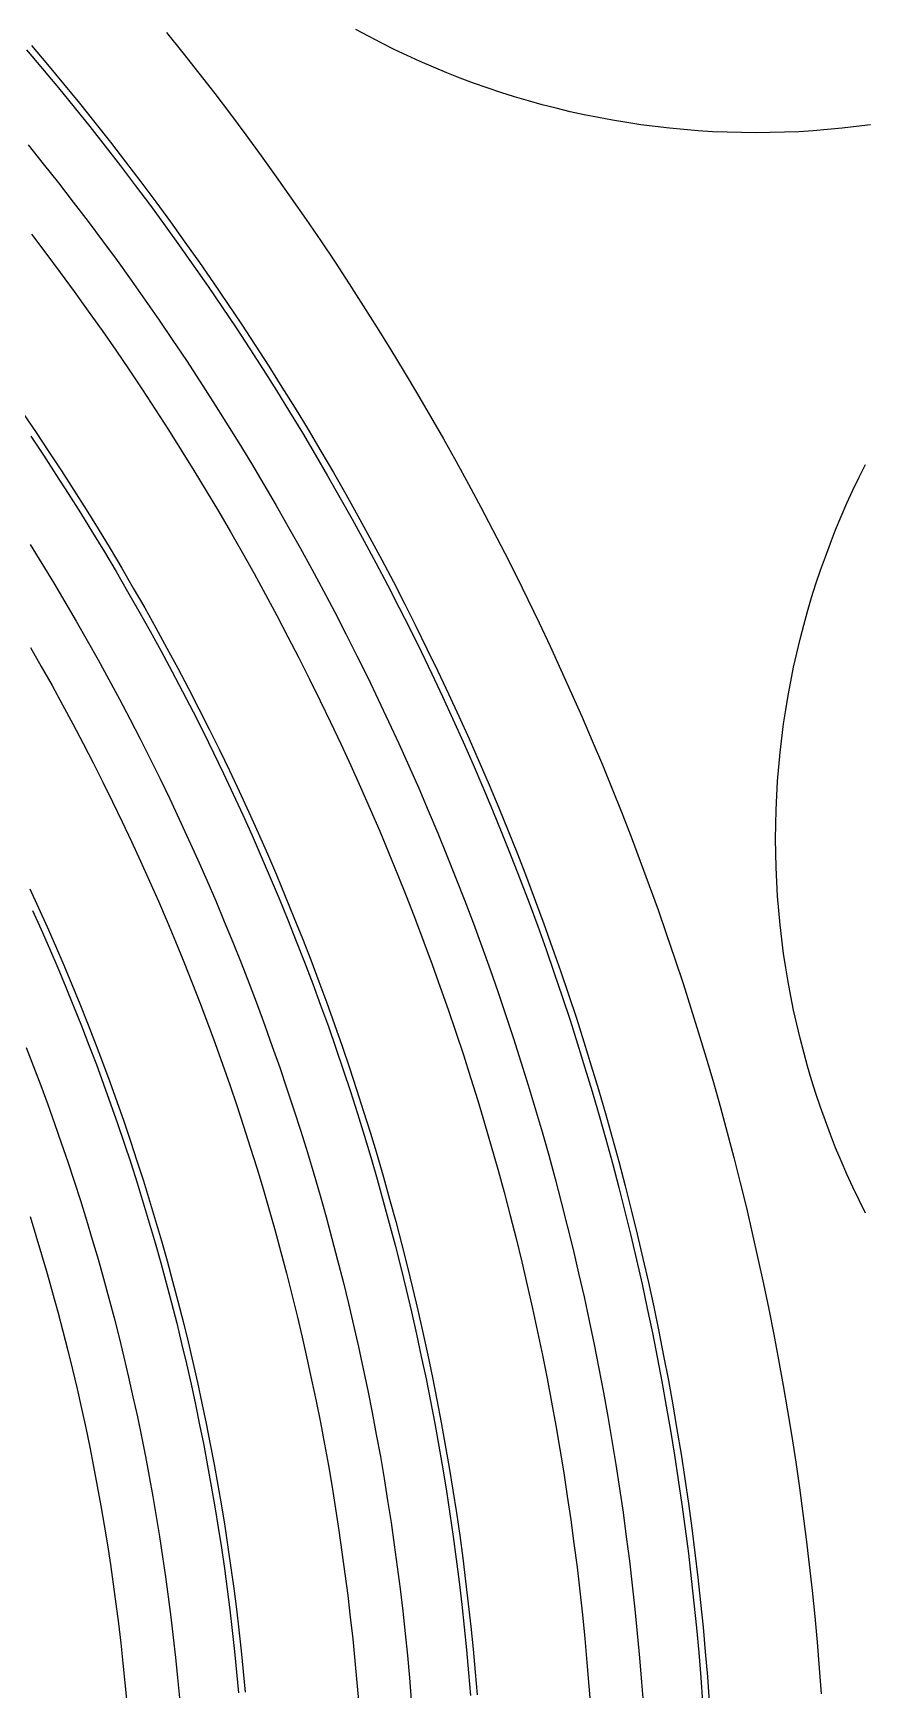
# Model space of a CAD drawing. Header units: metres. Extents: x 10 to 1210, y 10 to 2773.
# Drawn here: x 789.5 to 915.4, y 492 to 743.1 of the extents above; entities that cross this region are included whole.
import ezdxf

# ---------------------------------------------------------------- set-up
doc = ezdxf.new("R2010")
doc.units = ezdxf.units.M
for name, color, linetype in [('ACIKLIK', 5, 'Continuous'), ('CAM_SABLON', 4, 'Continuous'), ('DIS_KENAR_V91_Z3', 1, 'Continuous'), ('LAMBA_T4_Z4', 3, 'Continuous')]:
    doc.layers.add(name, color=color, linetype=linetype)

msp = doc.modelspace()

# ---------------------------------------------------------------- linework, layer by layer
at = {"layer": 'ACIKLIK'}
for points in [[(788.73, 726.2), (791.04, 723.32), (793.33, 720.42), (795.59, 717.51), (797.82, 714.57), (800.03, 711.61), (802.21, 708.63), (804.37, 705.64), (806.5, 702.62), (808.61, 699.59), (810.68, 696.54), (812.73, 693.47), (814.76, 690.38), (816.75, 687.28), (818.72, 684.16), (820.67, 681.02), (822.58, 677.86), (824.47, 674.69), (826.33, 671.5), (828.16, 668.3), (829.96, 665.07), (831.74, 661.84), (833.49, 658.59), (835.21, 655.32), (836.9, 652.04), (838.56, 648.74), (840.19, 645.43), (841.79, 642.11), (843.37, 638.77), (844.91, 635.42), (846.43, 632.05), (847.92, 628.67), (849.37, 625.28), (850.8, 621.87), (852.2, 618.46), (853.57, 615.03), (854.9, 611.59), (856.21, 608.14), (857.49, 604.67), (858.74, 601.2), (859.95, 597.72), (861.14, 594.22), (862.3, 590.71), (863.42, 587.2), (864.52, 583.67), (865.58, 580.14), (866.61, 576.59), (867.62, 573.04), (868.59, 569.48), (869.53, 565.91), (870.43, 562.33), (871.31, 558.75), (872.16, 555.15), (872.97, 551.55), (873.76, 547.95), (874.51, 544.33), (875.23, 540.71), (875.92, 537.09), (876.57, 533.45), (877.2, 529.82), (877.79, 526.17), (878.35, 522.52), (878.88, 518.87), (879.38, 515.21), (879.85, 511.55), (880.28, 507.88), (880.68, 504.22), (881.05, 500.54), (881.39, 496.87), (881.7, 493.19), (881.97, 489.51)], [(789.04, 665.61), (790.82, 662.73), (792.58, 659.83), (794.31, 656.92), (796.02, 654), (797.7, 651.06), (799.35, 648.11), (800.98, 645.14), (802.58, 642.15), (804.16, 639.16), (805.71, 636.15), (807.23, 633.12), (808.73, 630.09), (810.2, 627.04), (811.65, 623.98), (813.06, 620.9), (814.46, 617.81), (815.82, 614.71), (817.16, 611.6), (818.47, 608.48), (819.75, 605.35), (821, 602.2), (822.23, 599.05), (823.43, 595.88), (824.6, 592.7), (825.74, 589.52), (826.86, 586.32), (827.95, 583.11), (829.01, 579.9), (830.04, 576.67), (831.05, 573.44), (832.02, 570.2), (832.97, 566.95), (833.89, 563.69), (834.78, 560.42), (835.64, 557.15), (836.47, 553.87), (837.28, 550.58), (838.06, 547.28), (838.8, 543.98), (839.52, 540.67), (840.21, 537.35), (840.87, 534.03), (841.5, 530.71), (842.11, 527.38), (842.68, 524.04), (843.22, 520.7), (843.74, 517.35), (844.22, 514), (844.68, 510.64), (845.11, 507.29), (845.51, 503.92), (845.87, 500.56), (846.21, 497.19), (846.52, 493.82), (846.8, 490.44)], [(788.44, 589.37), (789.55, 586.5), (790.65, 583.62), (791.71, 580.73), (792.75, 577.83), (793.77, 574.93), (794.76, 572.01), (795.72, 569.08), (796.66, 566.15), (797.58, 563.21), (798.46, 560.26), (799.33, 557.3), (800.16, 554.34), (800.97, 551.36), (801.76, 548.38), (802.51, 545.4), (803.25, 542.41), (803.95, 539.41), (804.63, 536.4), (805.29, 533.39), (805.91, 530.38), (806.51, 527.36), (807.09, 524.33), (807.64, 521.3), (808.16, 518.26), (808.65, 515.22), (809.12, 512.18), (809.56, 509.13), (809.98, 506.08), (810.37, 503.02), (810.73, 499.96), (811.07, 496.9), (811.37, 493.83), (811.66, 490.77)]]:
    msp.add_lwpolyline(points, dxfattribs=at)
at = {"layer": 'CAM_SABLON'}
for points in [[(788.5, 740.56), (790.93, 737.68), (793.34, 734.79), (795.73, 731.87), (798.09, 728.93), (800.42, 725.97), (802.73, 722.98), (805.01, 719.98), (807.27, 716.96), (809.5, 713.92), (811.7, 710.86), (813.87, 707.78), (816.02, 704.69), (818.14, 701.57), (820.24, 698.44), (822.31, 695.28), (824.34, 692.11), (826.36, 688.93), (828.34, 685.72), (830.3, 682.5), (832.22, 679.26), (834.12, 676), (835.99, 672.73), (837.84, 669.44), (839.65, 666.13), (841.43, 662.81), (843.19, 659.48), (844.91, 656.12), (846.61, 652.76), (848.28, 649.38), (849.92, 645.98), (851.52, 642.57), (853.1, 639.15), (854.65, 635.71), (856.17, 632.26), (857.66, 628.8), (859.12, 625.32), (860.54, 621.83), (861.94, 618.33), (863.31, 614.81), (864.64, 611.29), (865.95, 607.75), (867.22, 604.2), (868.46, 600.65), (869.68, 597.08), (870.86, 593.5), (872.01, 589.9), (873.12, 586.3), (874.21, 582.69), (875.26, 579.08), (876.29, 575.45), (877.28, 571.81), (878.24, 568.16), (879.17, 564.51), (880.06, 560.85), (880.93, 557.18), (881.76, 553.5), (882.56, 549.82), (883.33, 546.13), (884.06, 542.43), (884.77, 538.73), (885.44, 535.02), (886.08, 531.3), (886.68, 527.58), (887.25, 523.85), (887.8, 520.12), (888.3, 516.39), (888.78, 512.65), (889.22, 508.9), (889.63, 505.16), (890.01, 501.41), (890.36, 497.65), (890.67, 493.89), (890.95, 490.13)], [(789.13, 682), (791.05, 679.12), (792.95, 676.22), (794.83, 673.31), (796.67, 670.38), (798.5, 667.43), (800.3, 664.47), (802.07, 661.49), (803.81, 658.5), (805.53, 655.49), (807.22, 652.47), (808.89, 649.43), (810.53, 646.38), (812.14, 643.31), (813.73, 640.23), (815.29, 637.14), (816.82, 634.03), (818.33, 630.91), (819.8, 627.78), (821.25, 624.63), (822.68, 621.47), (824.07, 618.3), (825.44, 615.12), (826.78, 611.93), (828.09, 608.72), (829.38, 605.5), (830.63, 602.27), (831.86, 599.03), (833.06, 595.78), (834.23, 592.52), (835.37, 589.25), (836.48, 585.97), (837.57, 582.68), (838.63, 579.38), (839.65, 576.07), (840.65, 572.75), (841.62, 569.43), (842.56, 566.09), (843.47, 562.75), (844.35, 559.4), (845.21, 556.04), (846.03, 552.68), (846.82, 549.31), (847.59, 545.93), (848.32, 542.54), (849.03, 539.15), (849.71, 535.75), (850.35, 532.35), (850.97, 528.94), (851.56, 525.52), (852.11, 522.1), (852.64, 518.68), (853.14, 515.25), (853.6, 511.82), (854.04, 508.38), (854.45, 504.94), (854.83, 501.5), (855.17, 498.05), (855.49, 494.6), (855.78, 491.15)], [(789.41, 610.12), (790.7, 607.24), (791.98, 604.35), (793.22, 601.44), (794.44, 598.53), (795.64, 595.61), (796.81, 592.67), (797.96, 589.73), (799.08, 586.78), (800.17, 583.81), (801.24, 580.84), (802.28, 577.86), (803.29, 574.86), (804.28, 571.86), (805.25, 568.86), (806.18, 565.84), (807.09, 562.81), (807.98, 559.78), (808.83, 556.74), (809.66, 553.69), (810.47, 550.64), (811.25, 547.58), (812, 544.51), (812.72, 541.43), (813.42, 538.35), (814.09, 535.26), (814.73, 532.17), (815.35, 529.07), (815.94, 525.97), (816.5, 522.86), (817.04, 519.75), (817.54, 516.63), (818.02, 513.51), (818.48, 510.38), (818.9, 507.25), (819.3, 504.12), (819.67, 500.98), (820.02, 497.84), (820.33, 494.7), (820.62, 491.55)]]:
    msp.add_lwpolyline(points, dxfattribs=at)
at = {"layer": 'DIS_KENAR_V91_Z3'}
for points in [[(916.4, 729.22), (914.23, 728.93), (912.07, 728.68), (909.89, 728.48), (907.72, 728.3), (905.54, 728.17), (903.36, 728.08), (901.18, 728.02), (899, 728), (896.82, 728.02), (894.64, 728.08), (892.46, 728.17), (890.28, 728.3), (888.11, 728.48), (885.93, 728.68), (883.77, 728.93), (881.6, 729.22), (879.45, 729.54), (877.29, 729.9), (875.15, 730.3), (873.01, 730.73), (870.88, 731.2), (868.76, 731.71), (866.65, 732.26), (864.55, 732.84), (862.45, 733.46), (860.37, 734.12), (858.3, 734.81), (856.25, 735.54), (854.2, 736.3), (852.17, 737.1), (850.16, 737.94), (848.16, 738.81), (846.17, 739.71), (844.2, 740.65), (842.25, 741.62), (840.32, 742.63), (838.4, 743.67)], [(809.72, 743.19), (812.17, 740.13), (814.6, 737.05), (817.01, 733.94), (819.39, 730.82), (821.74, 727.67), (824.06, 724.5), (826.35, 721.32), (828.62, 718.11), (830.86, 714.88), (833.07, 711.64), (835.25, 708.37), (837.4, 705.09), (839.53, 701.78), (841.62, 698.46), (843.69, 695.12), (845.73, 691.77), (847.73, 688.39), (849.71, 685), (851.66, 681.59), (853.58, 678.16), (855.47, 674.72), (857.33, 671.26), (859.15, 667.79), (860.95, 664.3), (862.72, 660.79), (864.46, 657.27), (866.16, 653.73), (867.84, 650.18), (869.48, 646.61), (871.1, 643.03), (872.68, 639.44), (874.23, 635.83), (875.75, 632.21), (877.23, 628.57), (878.69, 624.93), (880.11, 621.27), (881.5, 617.59), (882.86, 613.91), (884.19, 610.21), (885.48, 606.51), (886.75, 602.79), (887.98, 599.06), (889.17, 595.32), (890.34, 591.57), (891.47, 587.81), (892.57, 584.04), (893.63, 580.26), (894.67, 576.47), (895.67, 572.67), (896.63, 568.86), (897.57, 565.05), (898.47, 561.23), (899.33, 557.4), (900.17, 553.56), (900.97, 549.72), (901.73, 545.86), (902.46, 542.01), (903.16, 538.14), (903.83, 534.27), (904.46, 530.4), (905.06, 526.51), (905.62, 522.63), (906.15, 518.74), (906.65, 514.84), (907.11, 510.94), (907.53, 507.04), (907.93, 503.13), (908.29, 499.22), (908.61, 495.31), (908.9, 491.39)], [(789.24, 712.64), (791.43, 709.75), (793.6, 706.85), (795.74, 703.93), (797.86, 700.99), (799.95, 698.03), (802.01, 695.06), (804.05, 692.07), (806.06, 689.05), (808.05, 686.03), (810.01, 682.98), (811.94, 679.92), (813.85, 676.84), (815.72, 673.74), (817.58, 670.63), (819.4, 667.5), (821.2, 664.36), (822.97, 661.2), (824.71, 658.02), (826.42, 654.83), (828.11, 651.63), (829.77, 648.41), (831.4, 645.17), (833, 641.92), (834.57, 638.66), (836.12, 635.39), (837.63, 632.1), (839.12, 628.8), (840.58, 625.48), (842.01, 622.15), (843.41, 618.81), (844.78, 615.46), (846.12, 612.1), (847.44, 608.72), (848.72, 605.34), (849.97, 601.94), (851.2, 598.53), (852.39, 595.11), (853.55, 591.68), (854.69, 588.24), (855.79, 584.79), (856.87, 581.33), (857.91, 577.87), (858.92, 574.39), (859.91, 570.9), (860.86, 567.41), (861.78, 563.91), (862.67, 560.4), (863.53, 556.88), (864.36, 553.35), (865.16, 549.82), (865.93, 546.28), (866.67, 542.74), (867.38, 539.19), (868.05, 535.63), (868.7, 532.06), (869.31, 528.49), (869.89, 524.92), (870.44, 521.34), (870.96, 517.76), (871.45, 514.17), (871.91, 510.58), (872.33, 506.98), (872.73, 503.38), (873.09, 499.78), (873.42, 496.17), (873.72, 492.56), (873.99, 488.95)], [(915.62, 564.25), (914.65, 566.2), (913.71, 568.17), (912.81, 570.16), (911.94, 572.16), (911.1, 574.17), (910.3, 576.2), (909.54, 578.25), (908.81, 580.3), (908.12, 582.37), (907.46, 584.45), (906.84, 586.55), (906.26, 588.65), (905.71, 590.76), (905.2, 592.88), (904.73, 595.01), (904.3, 597.15), (903.9, 599.29), (903.54, 601.45), (903.22, 603.6), (902.93, 605.77), (902.68, 607.93), (902.48, 610.11), (902.3, 612.28), (902.17, 614.46), (902.08, 616.64), (902.02, 618.82), (902, 621), (902.02, 623.18), (902.08, 625.36), (902.17, 627.54), (902.3, 629.72), (902.48, 631.89), (902.68, 634.07), (902.93, 636.23), (903.22, 638.4), (903.54, 640.55), (903.9, 642.71), (904.3, 644.85), (904.73, 646.99), (905.2, 649.12), (905.71, 651.24), (906.26, 653.35), (906.84, 655.45), (907.46, 657.55), (908.12, 659.63), (908.81, 661.7), (909.54, 663.75), (910.3, 665.8), (911.1, 667.83), (911.94, 669.84), (912.81, 671.84), (913.71, 673.83), (914.65, 675.8), (915.62, 677.75)], [(789.09, 650), (790.74, 647.12), (792.36, 644.23), (793.95, 641.32), (795.52, 638.4), (797.06, 635.46), (798.58, 632.52), (800.08, 629.56), (801.54, 626.58), (802.98, 623.59), (804.4, 620.59), (805.79, 617.58), (807.15, 614.56), (808.48, 611.52), (809.79, 608.48), (811.07, 605.42), (812.33, 602.35), (813.56, 599.27), (814.76, 596.18), (815.94, 593.08), (817.08, 589.97), (818.2, 586.85), (819.3, 583.72), (820.36, 580.58), (821.4, 577.43), (822.41, 574.27), (823.4, 571.1), (824.35, 567.93), (825.28, 564.74), (826.18, 561.55), (827.05, 558.35), (827.9, 555.14), (828.71, 551.93), (829.5, 548.71), (830.26, 545.48), (830.99, 542.25), (831.7, 539.01), (832.37, 535.76), (833.02, 532.51), (833.64, 529.25), (834.23, 525.99), (834.79, 522.72), (835.32, 519.45), (835.83, 516.17), (836.3, 512.89), (836.75, 509.6), (837.17, 506.31), (837.56, 503.02), (837.92, 499.72), (838.25, 496.42), (838.55, 493.12), (838.83, 489.81)], [(789.03, 563.74), (789.93, 560.87), (790.79, 557.99), (791.64, 555.09), (792.45, 552.2), (793.24, 549.29), (794.01, 546.38), (794.75, 543.46), (795.47, 540.54), (796.16, 537.61), (796.82, 534.67), (797.46, 531.73), (798.07, 528.78), (798.66, 525.83), (799.22, 522.87), (799.76, 519.91), (800.27, 516.94), (800.75, 513.97), (801.21, 510.99), (801.64, 508.01), (802.05, 505.03), (802.43, 502.04), (802.78, 499.06), (803.11, 496.06), (803.41, 493.07), (803.69, 490.07)]]:
    msp.add_lwpolyline(points, dxfattribs=at)
at = {"layer": 'LAMBA_T4_Z4'}
for points in [[(789.26, 741.21), (791.7, 738.33), (794.11, 735.42), (796.5, 732.5), (798.87, 729.55), (801.21, 726.58), (803.52, 723.59), (805.81, 720.59), (808.07, 717.56), (810.3, 714.51), (812.51, 711.44), (814.69, 708.36), (816.85, 705.25), (818.97, 702.13), (821.07, 698.99), (823.14, 695.83), (825.19, 692.65), (827.2, 689.45), (829.19, 686.24), (831.15, 683.01), (833.09, 679.76), (834.99, 676.5), (836.86, 673.22), (838.71, 669.92), (840.53, 666.61), (842.32, 663.28), (844.08, 659.94), (845.81, 656.58), (847.51, 653.2), (849.18, 649.81), (850.82, 646.41), (852.43, 642.99), (854.01, 639.56), (855.57, 636.12), (857.09, 632.66), (858.58, 629.19), (860.04, 625.7), (861.47, 622.2), (862.87, 618.69), (864.24, 615.17), (865.58, 611.64), (866.89, 608.09), (868.16, 604.54), (869.41, 600.97), (870.62, 597.39), (871.81, 593.8), (872.96, 590.21), (874.08, 586.6), (875.17, 582.98), (876.23, 579.35), (877.25, 575.71), (878.25, 572.07), (879.21, 568.41), (880.14, 564.75), (881.04, 561.08), (881.9, 557.4), (882.74, 553.72), (883.54, 550.03), (884.31, 546.33), (885.04, 542.62), (885.75, 538.91), (886.42, 535.19), (887.06, 531.47), (887.67, 527.74), (888.24, 524), (888.79, 520.26), (889.3, 516.52), (889.77, 512.77), (890.22, 509.02), (890.63, 505.26), (891.01, 501.5), (891.35, 497.74), (891.67, 493.97), (891.95, 490.2)], [(788, 685.43), (789.96, 682.56), (791.89, 679.67), (793.79, 676.77), (795.67, 673.85), (797.52, 670.91), (799.35, 667.95), (801.15, 664.99), (802.93, 662), (804.68, 659), (806.4, 655.98), (808.1, 652.95), (809.77, 649.91), (811.41, 646.85), (813.03, 643.78), (814.62, 640.69), (816.18, 637.59), (817.72, 634.47), (819.23, 631.34), (820.71, 628.2), (822.16, 625.05), (823.59, 621.88), (824.99, 618.7), (826.36, 615.51), (827.7, 612.31), (829.02, 609.09), (830.31, 605.87), (831.56, 602.63), (832.8, 599.38), (834, 596.12), (835.17, 592.86), (836.32, 589.58), (837.43, 586.29), (838.52, 582.99), (839.58, 579.68), (840.61, 576.36), (841.61, 573.04), (842.58, 569.7), (843.52, 566.36), (844.44, 563.01), (845.32, 559.65), (846.18, 556.28), (847, 552.91), (847.8, 549.53), (848.57, 546.14), (849.3, 542.75), (850.01, 539.35), (850.69, 535.94), (851.34, 532.53), (851.95, 529.11), (852.54, 525.69), (853.1, 522.26), (853.63, 518.83), (854.13, 515.39), (854.59, 511.95), (855.03, 508.5), (855.44, 505.05), (855.82, 501.6), (856.17, 498.15), (856.49, 494.69), (856.77, 491.23)], [(788.99, 613.41), (790.32, 610.53), (791.62, 607.65), (792.89, 604.75), (794.14, 601.84), (795.37, 598.91), (796.57, 595.98), (797.74, 593.04), (798.89, 590.09), (800.01, 587.13), (801.11, 584.15), (802.18, 581.17), (803.22, 578.18), (804.24, 575.18), (805.23, 572.17), (806.2, 569.16), (807.14, 566.13), (808.05, 563.1), (808.94, 560.06), (809.8, 557.01), (810.63, 553.95), (811.44, 550.89), (812.22, 547.82), (812.97, 544.74), (813.7, 541.66), (814.4, 538.57), (815.07, 535.47), (815.71, 532.37), (816.33, 529.26), (816.92, 526.15), (817.49, 523.03), (818.02, 519.91), (818.53, 516.79), (819.01, 513.65), (819.47, 510.52), (819.89, 507.38), (820.29, 504.24), (820.67, 501.09), (821.01, 497.94), (821.33, 494.79), (821.62, 491.64)]]:
    msp.add_lwpolyline(points, dxfattribs=at)

doc.saveas('drawing.dxf')
